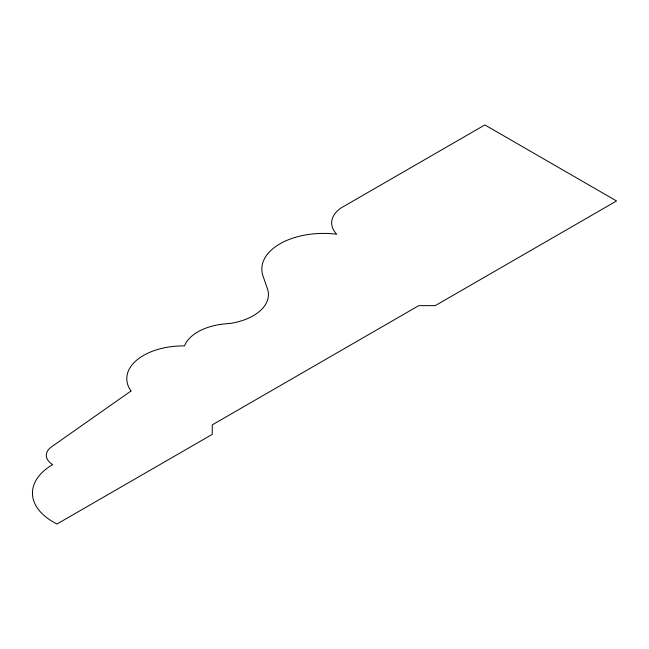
<?xml version="1.0" encoding="UTF-8"?>
<svg xmlns="http://www.w3.org/2000/svg" width="649" height="649" viewBox="0 0 649 649"><rect width="100%" height="100%" fill="white"/><g stroke="black" fill="none" stroke-linecap="round" stroke-linejoin="round"><path stroke-width="0.97" d="M130.984 391.023L52.155 446.398A23.38 13.499 0 0 0 52.666 464.595A70.408 40.652 0 0 0 52.942 521.772L56.909 524.067L212.247 434.384L212.247 424.884L418.775 305.638L435.236 305.638L616.55 200.963L484.868 124.933L340.847 208.086A40.457 23.364 0 0 0 336.734 234.224A61.744 35.646 0 0 0 263.04 276.076L267.623 289.357A51.75 29.878 0 0 1 230.906 323.324L223.905 323.965A49.73 28.71 0 0 0 184.478 345.885A56.779 32.783 0 0 0 130.984 391.023"/></g></svg>
